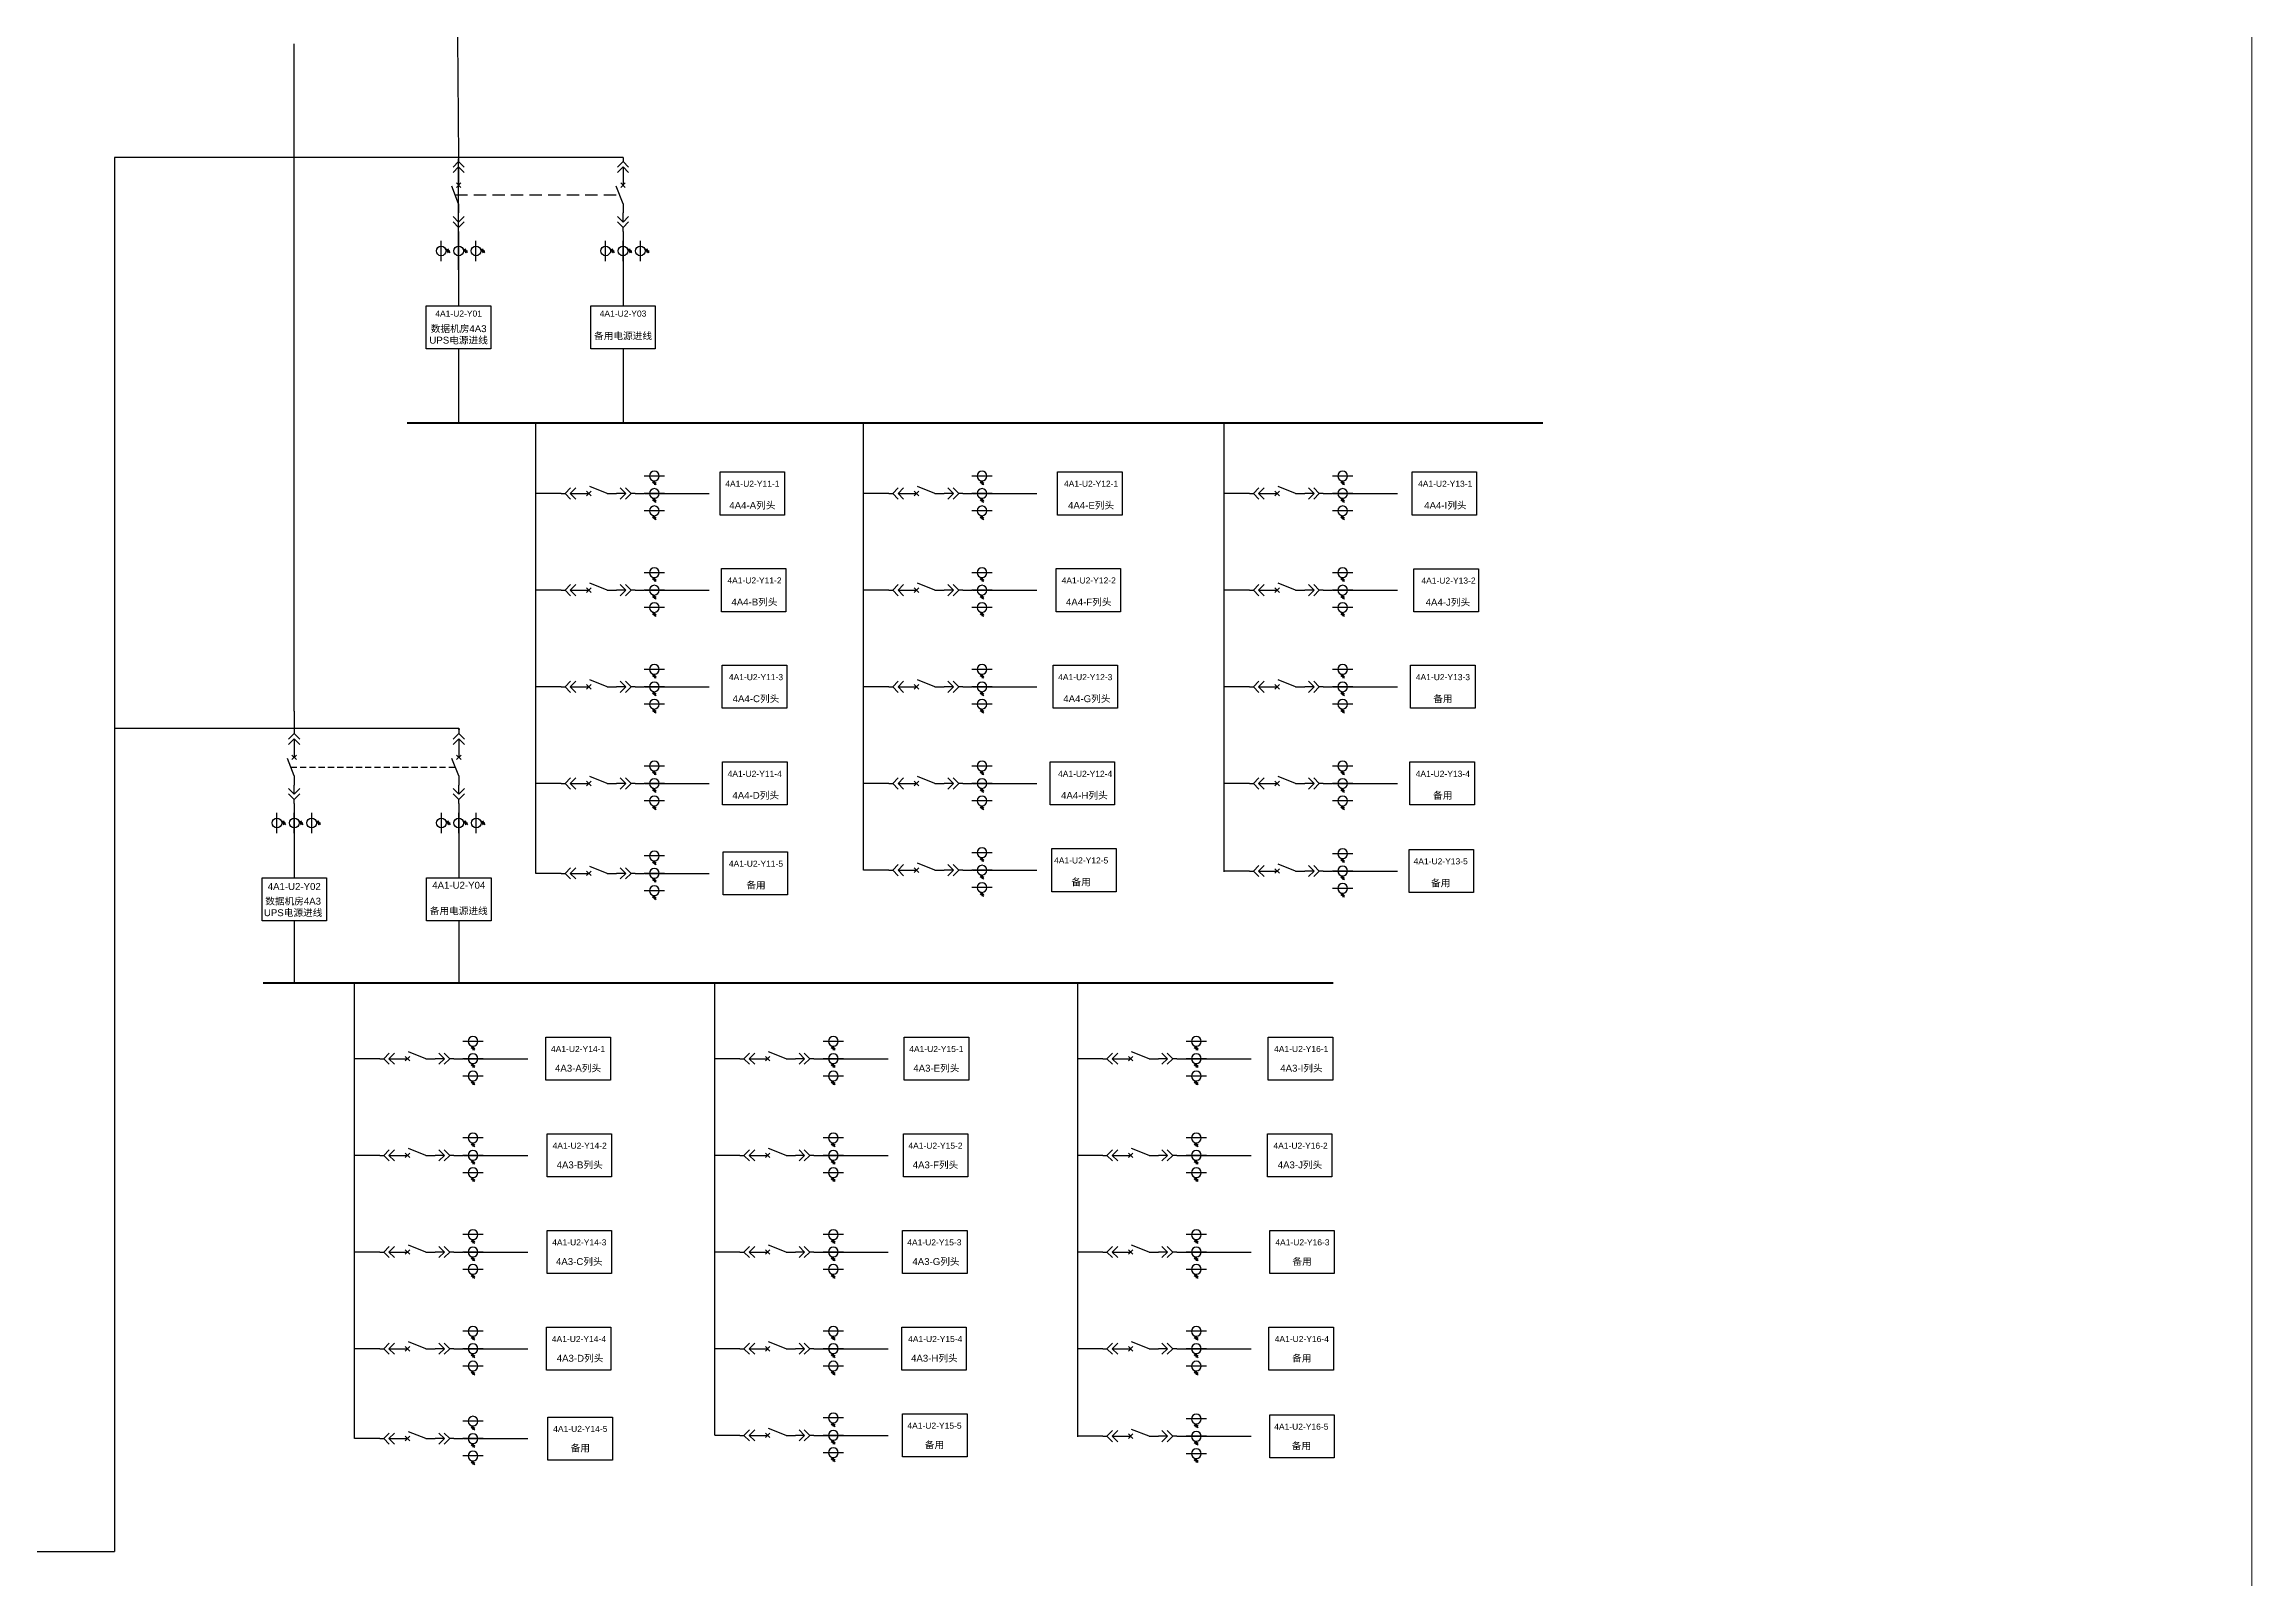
# Model space of a CAD drawing. Header units: millimetres. Extents: x 70 to 427, y 31 to 401.
# Drawn here: x 248.6 to 426.8, y 126.5 to 250.3 of the extents above; entities that cross this region are included whole.
import ezdxf

# ---------------------------------------------------------------- set-up
doc = ezdxf.new("R2010")
doc.units = ezdxf.units.MM
doc.linetypes.add('DASHED', pattern=[0.75, 0.5, -0.25])
doc.linetypes.add('HIDDEN', pattern=[0.375, 0.25, -0.125])
doc.styles.get("Standard").update_dxf_attribs({"font": 'arial.ttf'})

# ---------------------------------------------------------------- blocks, each defined once
blk = doc.blocks.new('DYDQAA05')
at = {"color": 0}
blk.add_lwpolyline([(0, 0), (0, -7)], dxfattribs=at)
blk = doc.blocks.new('DYDQAA03')
at = {"color": 0}
for points in [[(0, 0), (0, -1.5)], [(-2.12, -3.62), (0, -1.5)], [(-2.12, -5.62), (0, -3.5)], [(2.12, -3.62), (0, -1.5)], [(2.12, -5.62), (0, -3.5)], [(0, -3.5), (0, -7)]]:
    blk.add_lwpolyline(points, dxfattribs=at)
blk = doc.blocks.new('DYDQAA09')
at = {"color": 0}
blk.add_lwpolyline([(0, 0), (0, -3.5)], dxfattribs=at)
blk.add_lwpolyline([(0, 0), (0, -3.5)], dxfattribs=at)
blk.add_lwpolyline([(0, 0), (0, -3.5)], dxfattribs=at)
blk.add_lwpolyline([(0, 0), (0, -3.5)], dxfattribs=at)
blk.add_lwpolyline([(0, 0), (0, -3.5)], dxfattribs=at)
blk.add_lwpolyline([(0, 0), (0, -3.5)], dxfattribs=at)
blk.add_lwpolyline([(0, 0), (0, -3.5)], dxfattribs=at)
blk.add_lwpolyline([(0, 0), (0, -3.5)], dxfattribs=at)
blk.add_lwpolyline([(0, 0), (0, -3.5)], dxfattribs=at)
blk = doc.blocks.new('DYDQ0201')
at = {"color": 0}
for points in [[(0.86, -0.86), (-0.86, 0.86)], [(-0.86, -0.86), (0.86, 0.86)], [(0, -7), (-2.61, -0.37)]]:
    blk.add_lwpolyline(points, dxfattribs=at)
blk = doc.blocks.new('DYDQAA04')
at = {"color": 0}
for points in [[(0, -3.5), (0, 0)], [(-2.12, -1.38), (0, -3.5)], [(-2.12, -3.38), (0, -5.5)], [(2.12, -1.38), (0, -3.5)], [(2.12, -3.38), (0, -5.5)], [(0, -7), (0, -5.5)]]:
    blk.add_lwpolyline(points, dxfattribs=at)
blk = doc.blocks.new('A$C03DD39B5')
for p, q in [((417, 475), (283, 392)), ((417, 422), (283, 339)), ((350, 333), (350, 467))]:
    blk.add_line(p, q)
blk.add_lwpolyline([(700, 167), (0, 167)])
blk.add_circle((350, 167), 167)

msp = doc.modelspace()

# ---------------------------------------------------------------- linework, layer by layer
for p, q in [((281.97, 256.03, -1506.72), (282.1, 241.13, 7297.82)), ((268.83, 196.48, -2858.51), (268.83, 250.31, -1475.23)), ((282.1, 232.07, 7085.53), (282.1, 241.03, 8468.81)), ((282.1, 234.38, 9499.04), (282.1, 232.74, 9499.04)), ((282.1, 232.74, 9499.04), (282.1, 229.18, 9499.04)), ((282.1, 225.7, 9499.04), (282.1, 219.72, 9970.59)), ((288.34, 206.23, 8103.38), (288.34, 219.72, 9970.59)), ((314.79, 206.23, 8103.38), (314.79, 219.72, 9970.59)), ((343.9, 206.23, 8103.38), (343.9, 219.72, 9970.59)), ((290.37, 214.03, 6720.1), (288.34, 214.03, 7411.74)), ((297.12, 214.03, 8921.32), (298.76, 214.03, 8921.32)), ((298.76, 214.03, 8921.32), (302.33, 214.03, 8921.32)), ((316.82, 214.03, 6720.1), (314.79, 214.03, 7411.74)), ((323.57, 214.03, 8921.32), (325.21, 214.03, 8921.32)), ((325.21, 214.03, 8921.32), (328.78, 214.03, 8921.32)), ((345.93, 214.03, 6720.1), (343.9, 214.03, 7411.74)), ((352.68, 214.03, 8921.32), (354.32, 214.03, 8921.32)), ((354.32, 214.03, 8921.32), (357.89, 214.03, 8921.32)), ((290.37, 206.23, 8103.38), (288.34, 206.23, 8103.38)), ((288.34, 198.43, 8795.02), (288.34, 206.23, 8103.38)), ((297.12, 206.23, 10304.6), (298.76, 206.23, 10304.6)), ((298.76, 206.23, 10304.6), (302.33, 206.23, 10304.6)), ((316.82, 206.23, 8103.38), (314.79, 206.23, 8103.38)), ((314.79, 198.43, 8795.02), (314.79, 206.23, 8103.38)), ((323.57, 206.23, 10304.6), (325.21, 206.23, 10304.6)), ((325.21, 206.23, 10304.6), (328.78, 206.23, 10304.6)), ((345.93, 206.23, 8103.38), (343.9, 206.23, 8103.38)), ((343.9, 198.43, 8795.02), (343.9, 206.23, 8103.38)), ((352.68, 206.23, 10304.6), (354.32, 206.23, 10304.6)), ((354.32, 206.23, 10304.6), (357.89, 206.23, 10304.6)), ((290.37, 198.43, 8795.02), (288.34, 198.43, 8795.02)), ((288.34, 183.38, 9486.66), (288.34, 198.43, 8795.02)), ((297.12, 198.43, 10996.24), (298.76, 198.43, 10996.24)), ((298.76, 198.43, 10996.24), (302.33, 198.43, 10996.24)), ((316.82, 198.43, 8795.02), (314.79, 198.43, 8795.02)), ((314.79, 183.65, 9486.66), (314.79, 198.43, 8795.02)), ((323.57, 198.43, 10996.24), (325.21, 198.43, 10996.24)), ((325.21, 198.43, 10996.24), (328.78, 198.43, 10996.24)), ((345.93, 198.43, 8795.02), (343.9, 198.43, 8795.02)), ((343.9, 183.51, 9486.66), (343.9, 198.43, 8795.02)), ((352.68, 198.43, 10996.24), (354.32, 198.43, 10996.24)), ((354.32, 198.43, 10996.24), (357.89, 198.43, 10996.24)), ((290.37, 190.63, 9486.66), (288.34, 190.63, 9486.66)), ((297.12, 190.63, 11687.89), (298.76, 190.63, 11687.89)), ((298.76, 190.63, 11687.89), (302.33, 190.63, 11687.89)), ((316.82, 190.63, 9486.66), (314.79, 190.63, 9486.66)), ((323.57, 190.63, 11687.89), (325.21, 190.63, 11687.89)), ((325.21, 190.63, 11687.89), (328.78, 190.63, 11687.89)), ((345.93, 190.63, 9486.66), (343.9, 190.63, 9486.66)), ((352.68, 190.63, 11687.89), (354.32, 190.63, 11687.89)), ((354.32, 190.63, 11687.89), (357.89, 190.63, 11687.89)), ((268.83, 188.23, -657.68), (268.83, 186.59, -657.68)), ((268.83, 186.59, -657.68), (268.83, 183.02, -657.68)), ((316.82, 183.64, 9486.66), (314.79, 183.64, 9486.66)), ((323.57, 183.64, 11687.89), (325.21, 183.64, 11687.89)), ((325.21, 183.64, 11687.89), (328.78, 183.64, 11687.89)), ((345.93, 183.57, 9486.66), (343.9, 183.57, 9486.66)), ((352.68, 183.57, 11687.89), (354.32, 183.57, 11687.89)), ((354.32, 183.57, 11687.89), (357.89, 183.57, 11687.89)), ((290.37, 183.38, 9486.66), (288.34, 183.38, 9486.66)), ((297.12, 183.38, 11687.89), (298.76, 183.38, 11687.89)), ((298.76, 183.38, 11687.89), (302.33, 183.38, 11687.89)), ((268.83, 179.55, -657.68), (268.83, 174.55, -263.83)), ((273.7, 160.63, -1654.98), (273.7, 174.55, -263.83)), ((302.77, 160.63, -1654.98), (302.77, 174.55, -263.83)), ((332.07, 160.63, -1654.98), (332.07, 174.55, -263.83)), ((275.73, 168.43, -3038.27), (273.7, 168.43, -2346.63)), ((282.48, 168.43, -837.04), (284.12, 168.43, -837.04)), ((284.12, 168.43, -837.04), (287.69, 168.43, -837.04)), ((304.81, 168.43, -3038.27), (302.77, 168.43, -2346.63)), ((311.56, 168.43, -837.04), (313.2, 168.43, -837.04)), ((313.2, 168.43, -837.04), (316.76, 168.43, -837.04)), ((334.11, 168.43, -3038.27), (332.07, 168.43, -2346.63)), ((340.86, 168.43, -837.04), (342.5, 168.43, -837.04)), ((342.5, 168.43, -837.04), (346.06, 168.43, -837.04)), ((275.73, 160.63, -1654.98), (273.7, 160.63, -1654.98)), ((273.7, 152.83, -963.34), (273.7, 160.63, -1654.98)), ((282.48, 160.63, 546.24), (284.12, 160.63, 546.24)), ((284.12, 160.63, 546.24), (287.69, 160.63, 546.24)), ((304.81, 160.63, -1654.98), (302.77, 160.63, -1654.98)), ((302.77, 152.83, -963.34), (302.77, 160.63, -1654.98)), ((311.56, 160.63, 546.24), (313.2, 160.63, 546.24)), ((313.2, 160.63, 546.24), (316.76, 160.63, 546.24)), ((334.11, 160.63, -1654.98), (332.07, 160.63, -1654.98)), ((332.07, 152.83, -963.34), (332.07, 160.63, -1654.98)), ((340.86, 160.63, 546.24), (342.5, 160.63, 546.24)), ((342.5, 160.63, 546.24), (346.06, 160.63, 546.24)), ((275.73, 152.83, -963.34), (273.7, 152.83, -963.34)), ((273.7, 137.78, -271.7), (273.7, 152.83, -963.34)), ((282.48, 152.83, 1237.88), (284.12, 152.83, 1237.88)), ((284.12, 152.83, 1237.88), (287.69, 152.83, 1237.88)), ((304.81, 152.83, -963.34), (302.77, 152.83, -963.34)), ((302.77, 138.05, -271.7), (302.77, 152.83, -963.34)), ((311.56, 152.83, 1237.88), (313.2, 152.83, 1237.88)), ((313.2, 152.83, 1237.88), (316.76, 152.83, 1237.88)), ((334.11, 152.83, -963.34), (332.07, 152.83, -963.34)), ((332.07, 137.91, -271.7), (332.07, 152.83, -963.34)), ((340.86, 152.83, 1237.88), (342.5, 152.83, 1237.88)), ((342.5, 152.83, 1237.88), (346.06, 152.83, 1237.88)), ((275.73, 145.03, -271.7), (273.7, 145.03, -271.7)), ((282.48, 145.03, 1929.52), (284.12, 145.03, 1929.52)), ((284.12, 145.03, 1929.52), (287.69, 145.03, 1929.52)), ((304.81, 145.03, -271.7), (302.77, 145.03, -271.7)), ((311.56, 145.03, 1929.52), (313.2, 145.03, 1929.52)), ((313.2, 145.03, 1929.52), (316.76, 145.03, 1929.52)), ((334.11, 145.03, -271.7), (332.07, 145.03, -271.7)), ((340.86, 145.03, 1929.52), (342.5, 145.03, 1929.52)), ((342.5, 145.03, 1929.52), (346.06, 145.03, 1929.52)), ((275.73, 137.78, -271.7), (273.7, 137.78, -271.7)), ((282.48, 137.78, 1929.52), (284.12, 137.78, 1929.52)), ((284.12, 137.78, 1929.52), (287.69, 137.78, 1929.52)), ((304.81, 138.04, -271.7), (302.77, 138.04, -271.7)), ((311.56, 138.04, 1929.52), (313.2, 138.04, 1929.52)), ((313.2, 138.04, 1929.52), (316.76, 138.04, 1929.52)), ((334.11, 137.97, -271.7), (332.07, 137.97, -271.7)), ((340.86, 137.97, 1929.52), (342.5, 137.97, 1929.52)), ((342.5, 137.97, 1929.52), (346.06, 137.97, 1929.52))]:
    msp.add_line(p, q)
at = {"color": 5, "lineweight": 30}
for p, q in [((254.32, 241.13, 7297.82), (254.31, 128.66, 7815.88)), ((295.37, 241.13, 7297.82), (254.32, 241.13, 7297.82)), ((282.11, 195.06, -1254.51), (254.3, 195.06, 7297.42)), ((120.9, 128.86, 9417.85), (254.31, 128.66, 7815.88))]:
    msp.add_line(p, q, dxfattribs=at)
at = {"linetype": 'DASHED', "ltscale": 2}
msp.add_line((281.82, 238.11, 7297.82), (295.1, 238.11, 7297.82), dxfattribs=at)
at = {"color": 5}
for p, q in [((295.37, 234.38, 9499.04), (295.37, 232.74, 9499.04)), ((295.37, 232.74, 9499.04), (295.37, 229.18, 9499.04)), ((295.37, 232.24, 5041.06), (295.37, 230.58, 7085.53)), ((295.37, 225.7, 9499.04), (295.37, 219.72, 9970.59)), ((282.11, 188.23, 946.71), (282.11, 186.59, 946.71)), ((282.11, 186.59, 946.71), (282.11, 183.02, 946.71)), ((282.11, 179.55, 946.71), (282.11, 174.55, -263.83))]:
    msp.add_line(p, q, dxfattribs=at)
at = {"color": 1, "lineweight": 40}
for p, q in [((277.95, 219.72, 9970.59), (369.62, 219.72, 9970.59)), ((266.33, 174.55, -263.83), (352.7, 174.55, -263.83))]:
    msp.add_line(p, q, dxfattribs=at)
at = {"color": 5, "lineweight": 40}
msp.add_line((282.11, 195.06, -1254.51), (282.11, 194.98, -1254.51), dxfattribs=at)
at = {"linetype": 'HIDDEN', "ltscale": 2}
msp.add_line((268.55, 191.96, -1254.51), (281.84, 191.96, -1254.51), dxfattribs=at)
at = {"color": 1, "lineweight": 13, "ltscale": 0.001071}
msp.add_lwpolyline([(70.44, 401.24), (426.84, 401.24), (426.84, 30.87), (70.44, 30.87)], close=True, dxfattribs=at)
for points, elevation in [([(279.49, 229.18), (284.7, 229.18), (284.7, 225.7), (279.49, 225.7)], 9499.04), ([(303.2, 215.77), (308.41, 215.77), (308.41, 212.29), (303.2, 212.29)], 8921.32), ([(330.44, 215.77), (335.65, 215.77), (335.65, 212.29), (330.44, 212.29)], 8921.32), ([(359.06, 215.77), (364.26, 215.77), (364.26, 212.29), (359.06, 212.29)], 8921.32), ([(303.32, 207.97), (308.52, 207.97), (308.52, 204.49), (303.32, 204.49)], 10304.6), ([(330.32, 207.97), (335.53, 207.97), (335.53, 204.49), (330.32, 204.49)], 10304.6), ([(359.21, 207.96), (364.42, 207.96), (364.42, 204.48), (359.21, 204.48)], 10304.6), ([(303.37, 200.17), (308.58, 200.17), (308.58, 196.7), (303.37, 196.7)], 10996.24), ([(330.08, 200.17), (335.29, 200.17), (335.29, 196.7), (330.08, 196.7)], 10996.24), ([(358.94, 200.17), (364.15, 200.17), (364.15, 196.7), (358.94, 196.7)], 10996.24), ([(303.41, 192.37), (308.61, 192.37), (308.61, 188.9), (303.41, 188.9)], 11687.89), ([(329.84, 192.37), (335.04, 192.37), (335.04, 188.9), (329.84, 188.9)], 11687.89), ([(358.88, 192.37), (364.09, 192.37), (364.09, 188.9), (358.88, 188.9)], 11687.89), ([(329.97, 185.38), (335.17, 185.38), (335.17, 181.9), (329.97, 181.9)], 11687.89), ([(303.44, 185.12), (308.65, 185.12), (308.65, 181.64), (303.44, 181.64)], 11687.89), ([(358.82, 185.31), (364.03, 185.31), (364.03, 181.83), (358.82, 181.83)], 11687.89), ([(266.23, 183.02), (271.44, 183.02), (271.44, 179.55), (266.23, 179.55)], -657.68), ([(289.14, 170.17), (294.35, 170.17), (294.35, 166.69), (289.14, 166.69)], -837.04), ([(318.06, 170.17), (323.27, 170.17), (323.27, 166.69), (318.06, 166.69)], -837.04), ([(347.45, 170.17), (352.66, 170.17), (352.66, 166.69), (347.45, 166.69)], -837.04), ([(289.24, 162.37), (294.45, 162.37), (294.45, 158.89), (289.24, 158.89)], 546.24), ([(318, 162.37), (323.21, 162.37), (323.21, 158.89), (318, 158.89)], 546.24), ([(347.38, 162.37), (352.59, 162.37), (352.59, 158.89), (347.38, 158.89)], 546.24), ([(289.24, 154.57), (294.45, 154.57), (294.45, 151.09), (289.24, 151.09)], 1237.88), ([(317.94, 154.57), (323.15, 154.57), (323.15, 151.09), (317.94, 151.09)], 1237.88), ([(347.57, 154.57), (352.78, 154.57), (352.78, 151.09), (347.57, 151.09)], 1237.88), ([(289.18, 146.77), (294.39, 146.77), (294.39, 143.29), (289.18, 143.29)], 1929.52), ([(317.87, 146.77), (323.08, 146.77), (323.08, 143.29), (317.87, 143.29)], 1929.52), ([(347.51, 146.77), (352.72, 146.77), (352.72, 143.29), (347.51, 143.29)], 1929.52), ([(289.3, 139.52), (294.51, 139.52), (294.51, 136.04), (289.3, 136.04)], 1929.52), ([(317.93, 139.78), (323.14, 139.78), (323.14, 136.3), (317.93, 136.3)], 1929.52), ([(347.57, 139.71), (352.78, 139.71), (352.78, 136.23), (347.57, 136.23)], 1929.52)]:
    msp.add_lwpolyline(points, close=True, dxfattribs=dict(elevation=elevation))
at = {"color": 5}
for points, elevation in [([(292.76, 229.18), (297.97, 229.18), (297.97, 225.7), (292.76, 225.7)], 9499.04), ([(279.51, 183.02), (284.72, 183.02), (284.72, 179.55), (279.51, 179.55)], 946.71)]:
    msp.add_lwpolyline(points, close=True, dxfattribs=dict(at, elevation=elevation))

# ---------------------------------------------------------------- block references
at = {"xscale": 0.2128962921302706, "yscale": 0.2128962921302706, "zscale": 0.2128962921302706}
for name, p in [('DYDQAA03', (282.1, 241.13, 7297.82)), ('DYDQ0201', (282.1, 238.9, 7297.82)), ('DYDQAA09', (282.1, 239.64, 7297.82)), ('DYDQAA09', (282.1, 237.41, 7297.82)), ('DYDQAA04', (282.1, 236.66, 7297.82)), ('DYDQAA09', (282.1, 235.17, 7297.82)), ('DYDQAA05', (282.1, 232.07, 7085.53)), ('DYDQAA05', (268.83, 196.47, -2858.9)), ('DYDQAA03', (268.83, 194.98, -2858.9)), ('DYDQ0201', (268.83, 192.74, -2858.9)), ('DYDQAA09', (268.83, 193.49, -2858.9)), ('DYDQAA09', (268.83, 191.25, -2858.9)), ('DYDQAA04', (268.83, 190.51, -2858.9)), ('DYDQAA09', (268.83, 189.02, -2858.9))]:
    msp.add_blockref(name, p, dxfattribs=at)
at = {"color": 5, "xscale": 0.2128962921302706, "yscale": 0.2128962921302706, "zscale": 0.2128962921302706}
for name, p in [('DYDQAA03', (295.37, 241.13, 7297.82)), ('DYDQ0201', (295.37, 238.9, 7297.82)), ('DYDQAA09', (295.37, 239.64, 7297.82)), ('DYDQAA09', (295.37, 237.41, 7297.82)), ('DYDQAA04', (295.37, 236.66, 7297.82)), ('DYDQAA09', (295.37, 235.17, 7297.82)), ('DYDQAA03', (282.11, 194.98, -1254.51)), ('DYDQ0201', (282.11, 192.74, -1254.51)), ('DYDQAA09', (282.11, 193.49, -1254.51)), ('DYDQAA09', (282.11, 191.25, -1254.51)), ('DYDQAA04', (282.11, 190.51, -1254.51)), ('DYDQAA09', (282.11, 189.02, -1254.51))]:
    msp.add_blockref(name, p, dxfattribs=at)
at = {"linetype": 'Continuous', "yscale": 0.00233888397733859, "zscale": 0.00233888397733859}
for p, xscale, rotation in [((280.3, 234.42, 9499.04), 0.00233888397733859, 270), ((281.71, 234.42, 9499.04), 0.00233888397733859, 270), ((283.11, 234.42, 9499.04), 0.00233888397733859, 270), ((297.08, 215.83, 8921.32), -0.00233888397733859, 180), ((323.53, 215.83, 8921.32), -0.00233888397733859, 180), ((352.64, 215.83, 8921.32), -0.00233888397733859, 180), ((297.08, 214.42, 8921.32), -0.00233888397733859, 180), ((323.53, 214.42, 8921.32), -0.00233888397733859, 180), ((352.64, 214.42, 8921.32), -0.00233888397733859, 180), ((297.08, 213.02, 8921.32), -0.00233888397733859, 180), ((323.53, 213.02, 8921.32), -0.00233888397733859, 180), ((352.64, 213.02, 8921.32), -0.00233888397733859, 180), ((297.08, 208.03, 10304.6), -0.00233888397733859, 180), ((323.53, 208.03, 10304.6), -0.00233888397733859, 180), ((352.64, 208.03, 10304.6), -0.00233888397733859, 180), ((297.08, 206.62, 10304.6), -0.00233888397733859, 180), ((297.08, 205.22, 10304.6), -0.00233888397733859, 180), ((323.53, 206.62, 10304.6), -0.00233888397733859, 180), ((323.53, 205.22, 10304.6), -0.00233888397733859, 180), ((352.64, 206.62, 10304.6), -0.00233888397733859, 180), ((352.64, 205.22, 10304.6), -0.00233888397733859, 180), ((297.08, 200.23, 10996.24), -0.00233888397733859, 180), ((323.53, 200.23, 10996.24), -0.00233888397733859, 180), ((352.64, 200.23, 10996.24), -0.00233888397733859, 180), ((297.08, 198.82, 10996.24), -0.00233888397733859, 180), ((323.53, 198.82, 10996.24), -0.00233888397733859, 180), ((352.64, 198.82, 10996.24), -0.00233888397733859, 180), ((297.08, 197.42, 10996.24), -0.00233888397733859, 180), ((323.53, 197.42, 10996.24), -0.00233888397733859, 180), ((352.64, 197.42, 10996.24), -0.00233888397733859, 180), ((297.08, 192.43, 11687.89), -0.00233888397733859, 180), ((297.08, 191.02, 11687.89), -0.00233888397733859, 180), ((323.53, 192.43, 11687.89), -0.00233888397733859, 180), ((323.53, 191.02, 11687.89), -0.00233888397733859, 180), ((352.64, 192.43, 11687.89), -0.00233888397733859, 180), ((352.64, 191.02, 11687.89), -0.00233888397733859, 180), ((297.08, 189.62, 11687.89), -0.00233888397733859, 180), ((323.53, 189.62, 11687.89), -0.00233888397733859, 180), ((352.64, 189.62, 11687.89), -0.00233888397733859, 180), ((267.04, 188.27, -657.68), 0.00233888397733859, 270), ((268.44, 188.27, -657.68), 0.00233888397733859, 270), ((269.85, 188.27, -657.68), 0.00233888397733859, 270), ((323.53, 185.44, 11687.89), -0.00233888397733859, 180), ((352.64, 185.36, 11687.89), -0.00233888397733859, 180), ((297.08, 185.18, 11687.89), -0.00233888397733859, 180), ((297.08, 183.77, 11687.89), -0.00233888397733859, 180), ((323.53, 184.03, 11687.89), -0.00233888397733859, 180), ((352.64, 183.96, 11687.89), -0.00233888397733859, 180), ((297.08, 182.37, 11687.89), -0.00233888397733859, 180), ((323.53, 182.63, 11687.89), -0.00233888397733859, 180), ((352.64, 182.56, 11687.89), -0.00233888397733859, 180), ((282.44, 170.22, -837.04), -0.00233888397733859, 180), ((311.52, 170.22, -837.04), -0.00233888397733859, 180), ((340.82, 170.22, -837.04), -0.00233888397733859, 180), ((282.44, 168.82, -837.04), -0.00233888397733859, 180), ((311.52, 168.82, -837.04), -0.00233888397733859, 180), ((340.82, 168.82, -837.04), -0.00233888397733859, 180), ((282.44, 167.42, -837.04), -0.00233888397733859, 180), ((311.52, 167.42, -837.04), -0.00233888397733859, 180), ((340.82, 167.42, -837.04), -0.00233888397733859, 180), ((282.44, 162.43, 546.24), -0.00233888397733859, 180), ((311.52, 162.43, 546.24), -0.00233888397733859, 180), ((340.82, 162.43, 546.24), -0.00233888397733859, 180), ((282.44, 161.02, 546.24), -0.00233888397733859, 180), ((311.52, 161.02, 546.24), -0.00233888397733859, 180), ((340.82, 161.02, 546.24), -0.00233888397733859, 180), ((282.44, 159.62, 546.24), -0.00233888397733859, 180), ((311.52, 159.62, 546.24), -0.00233888397733859, 180), ((340.82, 159.62, 546.24), -0.00233888397733859, 180), ((282.44, 154.63, 1237.88), -0.00233888397733859, 180), ((311.52, 154.63, 1237.88), -0.00233888397733859, 180), ((340.82, 154.63, 1237.88), -0.00233888397733859, 180), ((282.44, 153.22, 1237.88), -0.00233888397733859, 180), ((282.44, 151.82, 1237.88), -0.00233888397733859, 180), ((311.52, 153.22, 1237.88), -0.00233888397733859, 180), ((311.52, 151.82, 1237.88), -0.00233888397733859, 180), ((340.82, 153.22, 1237.88), -0.00233888397733859, 180), ((340.82, 151.82, 1237.88), -0.00233888397733859, 180), ((282.44, 146.83, 1929.52), -0.00233888397733859, 180), ((311.52, 146.83, 1929.52), -0.00233888397733859, 180), ((340.82, 146.83, 1929.52), -0.00233888397733859, 180), ((282.44, 145.42, 1929.52), -0.00233888397733859, 180), ((311.52, 145.42, 1929.52), -0.00233888397733859, 180), ((340.82, 145.42, 1929.52), -0.00233888397733859, 180), ((282.44, 144.02, 1929.52), -0.00233888397733859, 180), ((311.52, 144.02, 1929.52), -0.00233888397733859, 180), ((340.82, 144.02, 1929.52), -0.00233888397733859, 180), ((282.44, 139.58, 1929.52), -0.00233888397733859, 180), ((311.52, 139.84, 1929.52), -0.00233888397733859, 180), ((340.82, 139.76, 1929.52), -0.00233888397733859, 180), ((282.44, 138.17, 1929.52), -0.00233888397733859, 180), ((311.52, 138.43, 1929.52), -0.00233888397733859, 180), ((340.82, 138.36, 1929.52), -0.00233888397733859, 180), ((282.44, 136.77, 1929.52), -0.00233888397733859, 180), ((311.52, 137.03, 1929.52), -0.00233888397733859, 180), ((340.82, 136.95, 1929.52), -0.00233888397733859, 180)]:
    msp.add_blockref('A$C03DD39B5', p, dxfattribs=dict(at, xscale=xscale, rotation=rotation))
at = {"color": 5, "linetype": 'Continuous', "xscale": 0.00233888397733859, "yscale": 0.00233888397733859, "zscale": 0.00233888397733859, "rotation": 270}
for p in [(293.57, 234.42, 9499.04), (294.98, 234.42, 9499.04), (296.38, 234.42, 9499.04), (280.32, 188.27, 946.71), (281.72, 188.27, 946.71), (283.13, 188.27, 946.71)]:
    msp.add_blockref('A$C03DD39B5', p, dxfattribs=at)
at = {"xscale": -0.2128962921302706, "yscale": 0.2128962921302706, "zscale": 0.2128962921302706, "rotation": 90}
for name, p in [('DYDQAA03', (290.37, 214.03, 6720.1)), ('DYDQAA09', (291.86, 214.03, 6720.1)), ('DYDQ0201', (292.61, 214.03, 6720.1)), ('DYDQAA09', (294.1, 214.03, 6720.1)), ('DYDQAA04', (294.85, 214.03, 6720.1)), ('DYDQAA09', (296.34, 214.03, 6720.1)), ('DYDQAA03', (316.82, 214.03, 6720.1)), ('DYDQAA09', (318.31, 214.03, 6720.1)), ('DYDQ0201', (319.06, 214.03, 6720.1)), ('DYDQAA09', (320.55, 214.03, 6720.1)), ('DYDQAA04', (321.3, 214.03, 6720.1)), ('DYDQAA09', (322.79, 214.03, 6720.1)), ('DYDQAA03', (345.93, 214.03, 6720.1)), ('DYDQAA09', (347.42, 214.03, 6720.1)), ('DYDQ0201', (348.17, 214.03, 6720.1)), ('DYDQAA09', (349.66, 214.03, 6720.1)), ('DYDQAA04', (350.4, 214.03, 6720.1)), ('DYDQAA09', (351.89, 214.03, 6720.1)), ('DYDQ0201', (292.61, 206.23, 8103.38)), ('DYDQ0201', (319.06, 206.23, 8103.38)), ('DYDQ0201', (348.17, 206.23, 8103.38)), ('DYDQAA03', (290.37, 206.23, 8103.38)), ('DYDQAA09', (291.86, 206.23, 8103.38)), ('DYDQAA09', (294.1, 206.23, 8103.38)), ('DYDQAA04', (294.85, 206.23, 8103.38)), ('DYDQAA09', (296.34, 206.23, 8103.38)), ('DYDQAA03', (316.82, 206.23, 8103.38)), ('DYDQAA09', (318.31, 206.23, 8103.38)), ('DYDQAA09', (320.55, 206.23, 8103.38)), ('DYDQAA04', (321.3, 206.23, 8103.38)), ('DYDQAA09', (322.79, 206.23, 8103.38)), ('DYDQAA03', (345.93, 206.23, 8103.38)), ('DYDQAA09', (347.42, 206.23, 8103.38)), ('DYDQAA09', (349.66, 206.23, 8103.38)), ('DYDQAA04', (350.4, 206.23, 8103.38)), ('DYDQAA09', (351.89, 206.23, 8103.38)), ('DYDQAA03', (290.37, 198.43, 8795.02)), ('DYDQAA09', (291.86, 198.43, 8795.02)), ('DYDQ0201', (292.61, 198.43, 8795.02)), ('DYDQAA09', (294.1, 198.43, 8795.02)), ('DYDQAA04', (294.85, 198.43, 8795.02)), ('DYDQAA09', (296.34, 198.43, 8795.02)), ('DYDQAA03', (316.82, 198.43, 8795.02)), ('DYDQAA09', (318.31, 198.43, 8795.02)), ('DYDQ0201', (319.06, 198.43, 8795.02)), ('DYDQAA09', (320.55, 198.43, 8795.02)), ('DYDQAA04', (321.3, 198.43, 8795.02)), ('DYDQAA09', (322.79, 198.43, 8795.02)), ('DYDQAA03', (345.93, 198.43, 8795.02)), ('DYDQAA09', (347.42, 198.43, 8795.02)), ('DYDQ0201', (348.17, 198.43, 8795.02)), ('DYDQAA09', (349.66, 198.43, 8795.02)), ('DYDQAA04', (350.4, 198.43, 8795.02)), ('DYDQAA09', (351.89, 198.43, 8795.02)), ('DYDQAA03', (290.37, 190.63, 9486.66)), ('DYDQ0201', (292.61, 190.63, 9486.66)), ('DYDQAA04', (294.85, 190.63, 9486.66)), ('DYDQAA03', (316.82, 190.63, 9486.66)), ('DYDQ0201', (319.06, 190.63, 9486.66)), ('DYDQAA04', (321.3, 190.63, 9486.66)), ('DYDQAA03', (345.93, 190.63, 9486.66)), ('DYDQ0201', (348.17, 190.63, 9486.66)), ('DYDQAA04', (350.4, 190.63, 9486.66)), ('DYDQAA09', (291.86, 190.63, 9486.66)), ('DYDQAA09', (294.1, 190.63, 9486.66)), ('DYDQAA09', (296.34, 190.63, 9486.66)), ('DYDQAA09', (318.31, 190.63, 9486.66)), ('DYDQAA09', (320.55, 190.63, 9486.66)), ('DYDQAA09', (322.79, 190.63, 9486.66)), ('DYDQAA09', (347.42, 190.63, 9486.66)), ('DYDQAA09', (349.66, 190.63, 9486.66)), ('DYDQAA09', (351.89, 190.63, 9486.66)), ('DYDQAA03', (290.37, 183.38, 9486.66)), ('DYDQ0201', (292.61, 183.38, 9486.66)), ('DYDQAA04', (294.85, 183.38, 9486.66)), ('DYDQAA03', (316.82, 183.64, 9486.66)), ('DYDQAA09', (318.31, 183.64, 9486.66)), ('DYDQ0201', (319.06, 183.64, 9486.66)), ('DYDQAA09', (320.55, 183.64, 9486.66)), ('DYDQAA04', (321.3, 183.64, 9486.66)), ('DYDQAA09', (322.79, 183.64, 9486.66)), ('DYDQAA03', (345.93, 183.57, 9486.66)), ('DYDQAA09', (347.42, 183.57, 9486.66)), ('DYDQ0201', (348.17, 183.57, 9486.66)), ('DYDQAA09', (349.66, 183.57, 9486.66)), ('DYDQAA04', (350.4, 183.57, 9486.66)), ('DYDQAA09', (351.89, 183.57, 9486.66)), ('DYDQAA09', (291.86, 183.38, 9486.66)), ('DYDQAA09', (294.1, 183.38, 9486.66)), ('DYDQAA09', (296.34, 183.38, 9486.66)), ('DYDQAA03', (275.73, 168.43, -3038.27)), ('DYDQAA09', (277.23, 168.43, -3038.27)), ('DYDQ0201', (277.97, 168.43, -3038.27)), ('DYDQAA09', (279.46, 168.43, -3038.27)), ('DYDQAA04', (280.21, 168.43, -3038.27)), ('DYDQAA09', (281.7, 168.43, -3038.27)), ('DYDQAA03', (304.81, 168.43, -3038.27)), ('DYDQAA09', (306.3, 168.43, -3038.27)), ('DYDQ0201', (307.04, 168.43, -3038.27)), ('DYDQAA09', (308.54, 168.43, -3038.27)), ('DYDQAA04', (309.28, 168.43, -3038.27)), ('DYDQAA09', (310.77, 168.43, -3038.27)), ('DYDQAA03', (334.11, 168.43, -3038.27)), ('DYDQAA09', (335.6, 168.43, -3038.27)), ('DYDQ0201', (336.34, 168.43, -3038.27)), ('DYDQAA09', (337.84, 168.43, -3038.27)), ('DYDQAA04', (338.58, 168.43, -3038.27)), ('DYDQAA09', (340.07, 168.43, -3038.27)), ('DYDQAA03', (275.73, 160.63, -1654.98)), ('DYDQAA09', (277.23, 160.63, -1654.98)), ('DYDQ0201', (277.97, 160.63, -1654.98)), ('DYDQAA09', (279.46, 160.63, -1654.98)), ('DYDQAA04', (280.21, 160.63, -1654.98)), ('DYDQAA09', (281.7, 160.63, -1654.98)), ('DYDQAA03', (304.81, 160.63, -1654.98)), ('DYDQAA09', (306.3, 160.63, -1654.98)), ('DYDQ0201', (307.04, 160.63, -1654.98)), ('DYDQAA09', (308.54, 160.63, -1654.98)), ('DYDQAA04', (309.28, 160.63, -1654.98)), ('DYDQAA09', (310.77, 160.63, -1654.98)), ('DYDQAA03', (334.11, 160.63, -1654.98)), ('DYDQAA09', (335.6, 160.63, -1654.98)), ('DYDQ0201', (336.34, 160.63, -1654.98)), ('DYDQAA09', (337.84, 160.63, -1654.98)), ('DYDQAA04', (338.58, 160.63, -1654.98)), ('DYDQAA09', (340.07, 160.63, -1654.98)), ('DYDQAA03', (275.73, 152.83, -963.34)), ('DYDQ0201', (277.97, 152.83, -963.34)), ('DYDQAA04', (280.21, 152.83, -963.34)), ('DYDQAA03', (304.81, 152.83, -963.34)), ('DYDQ0201', (307.04, 152.83, -963.34)), ('DYDQAA04', (309.28, 152.83, -963.34)), ('DYDQAA03', (334.11, 152.83, -963.34)), ('DYDQ0201', (336.34, 152.83, -963.34)), ('DYDQAA04', (338.58, 152.83, -963.34)), ('DYDQAA09', (277.23, 152.83, -963.34)), ('DYDQAA09', (279.46, 152.83, -963.34)), ('DYDQAA09', (281.7, 152.83, -963.34)), ('DYDQAA09', (306.3, 152.83, -963.34)), ('DYDQAA09', (308.54, 152.83, -963.34)), ('DYDQAA09', (310.77, 152.83, -963.34)), ('DYDQAA09', (335.6, 152.83, -963.34)), ('DYDQAA09', (337.84, 152.83, -963.34)), ('DYDQAA09', (340.07, 152.83, -963.34)), ('DYDQAA03', (275.73, 145.03, -271.7)), ('DYDQAA09', (277.23, 145.03, -271.7)), ('DYDQ0201', (277.97, 145.03, -271.7)), ('DYDQAA09', (279.46, 145.03, -271.7)), ('DYDQAA04', (280.21, 145.03, -271.7)), ('DYDQAA09', (281.7, 145.03, -271.7)), ('DYDQAA03', (304.81, 145.03, -271.7)), ('DYDQAA09', (306.3, 145.03, -271.7)), ('DYDQ0201', (307.04, 145.03, -271.7)), ('DYDQAA09', (308.54, 145.03, -271.7)), ('DYDQAA04', (309.28, 145.03, -271.7)), ('DYDQAA09', (310.77, 145.03, -271.7)), ('DYDQAA03', (334.11, 145.03, -271.7)), ('DYDQAA09', (335.6, 145.03, -271.7)), ('DYDQ0201', (336.34, 145.03, -271.7)), ('DYDQAA09', (337.84, 145.03, -271.7)), ('DYDQAA04', (338.58, 145.03, -271.7)), ('DYDQAA09', (340.07, 145.03, -271.7)), ('DYDQAA03', (275.73, 137.78, -271.7)), ('DYDQAA09', (277.23, 137.78, -271.7)), ('DYDQ0201', (277.97, 137.78, -271.7)), ('DYDQAA09', (279.46, 137.78, -271.7)), ('DYDQAA04', (280.21, 137.78, -271.7)), ('DYDQAA09', (281.7, 137.78, -271.7)), ('DYDQAA03', (304.81, 138.04, -271.7)), ('DYDQAA09', (306.3, 138.04, -271.7)), ('DYDQ0201', (307.04, 138.04, -271.7)), ('DYDQAA09', (308.54, 138.04, -271.7)), ('DYDQAA04', (309.28, 138.04, -271.7)), ('DYDQAA09', (310.77, 138.04, -271.7)), ('DYDQAA03', (334.11, 137.97, -271.7)), ('DYDQAA09', (335.6, 137.97, -271.7)), ('DYDQ0201', (336.34, 137.97, -271.7)), ('DYDQAA09', (337.84, 137.97, -271.7)), ('DYDQAA04', (338.58, 137.97, -271.7)), ('DYDQAA09', (340.07, 137.97, -271.7))]:
    msp.add_blockref(name, p, dxfattribs=at)

# ---------------------------------------------------------------- texts
at = {"width": 5.2091, "attachment_point": 5}
for s, insert, char_height in [('4A1-U2-Y01', (282.1, 228.54, 9499.04), 0.49), ('{\\fSimSun|b0|i0|c134|p2;\\H0.78125x;数据机房\\fArial|b0|i0|c0|p34;4A3 \\PUPS\\fSimSun|b0|i0|c134|p2;电源进线}', (282.1, 226.83, 9499.04), 0.7128), ('4A1-U2-Y11-1', (305.81, 214.81, 8921.32), 0.4901), ('4A1-U2-Y12-1', (333.15, 214.81, 8921.32), 0.4901), ('4A1-U2-Y13-1', (361.73, 214.81, 8921.32), 0.4901), ('{\\H0.78125x;4A4-A\\fSimSun|b0|i0|c134|p2;列头}', (305.81, 213.04, 8921.32), 0.7128), ('{\\H0.78125x;4A4-E\\fSimSun|b0|i0|c134|p2;列头}', (333.15, 213.04, 8921.32), 0.7128), ('{\\H0.78125x;4A4-I\\fSimSun|b0|i0|c134|p2;列头}', (361.75, 213.04, 10996.24), 0.7128), ('4A1-U2-Y11-2', (305.98, 207.01, 11687.89), 0.4901), ('4A1-U2-Y12-2', (332.96, 207.01, 11687.89), 0.4901), ('4A1-U2-Y13-2', (362, 207, 11687.89), 0.4901), ('{\\H0.78125x;4A4-B\\fSimSun|b0|i0|c134|p2;列头}', (305.98, 205.24, 11687.89), 0.7128), ('{\\H0.78125x;4A4-F\\fSimSun|b0|i0|c134|p2;列头}', (332.96, 205.24, 11687.89), 0.7128), ('{\\H0.78125x;4A4-J\\fSimSun|b0|i0|c134|p2;列头}', (361.95, 205.22, 12379.53), 0.7128), ('4A1-U2-Y11-3', (306.1, 199.21, 13071.17), 0.4901), ('{\\H0.78125x;4A4-C\\fSimSun|b0|i0|c134|p2;列头}', (306.1, 197.44, 13071.17), 0.7128), ('4A1-U2-Y12-3', (332.68, 199.21, 13071.17), 0.4901), ('{\\H0.78125x;4A4-G\\fSimSun|b0|i0|c134|p2;列头}', (332.81, 197.44, 13071.17), 0.7128), ('4A1-U2-Y13-3', (361.55, 199.21, 13071.17), 0.4901), ('{\\H0.78125x;备用\\P}', (361.55, 197.44, 13071.17), 0.7128), ('4A1-U2-Y11-4', (306, 191.41, 14454.45), 0.4901), ('4A1-U2-Y12-4', (332.67, 191.41, 14454.45), 0.4901), ('4A1-U2-Y13-4', (361.54, 191.41, 14454.45), 0.4901), ('{\\H0.78125x;4A4-D\\fSimSun|b0|i0|c134|p2;列头}', (306.08, 189.64, 13762.81), 0.7128), ('{\\H0.78125x;4A4-H\\fSimSun|b0|i0|c134|p2;列头}', (332.61, 189.64, 13762.81), 0.7128), ('{\\H0.78125x;备用\\P}', (361.54, 189.64, 14454.45), 0.7128), ('4A1-U2-Y11-5', (306.1, 184.16, 14454.45), 0.4901), ('4A1-U2-Y12-5', (332.35, 184.42, 14454.45), 0.4901), ('4A1-U2-Y13-5', (361.37, 184.35, 14454.45), 0.4901), ('4A1-U2-Y02', (268.83, 182.32, -2859.92), 0.557), ('{\\H0.78125x;备用\\P}', (306.1, 182.39, 14454.45), 0.7128), ('{\\H0.78125x;备用\\P}', (332.35, 182.65, 14454.45), 0.7128), ('{\\H0.78125x;备用\\P}', (361.37, 182.57, 14454.45), 0.7128), ('{\\fSimSun|b0|i0|c134|p2;数据机房}4A3 \\PUPS{\\fSimSun|b0|i0|c134|p2;电源进线}', (268.74, 180.64, -5752.79), 0.5569), ('4A1-U2-Y14-1', (291.74, 169.21, -837.04), 0.4901), ('4A1-U2-Y15-1', (320.66, 169.21, -837.04), 0.4901), ('4A1-U2-Y16-1', (350.11, 169.21, -837.04), 0.4901), ('{\\H0.78125x;4A3-A列头\\P}', (291.74, 167.63, -837.04), 0.7128), ('{\\H0.78125x;4A3-E列头\\P}', (320.66, 167.63, -837.04), 0.7128), ('{\\H0.78125x;4A3-I列头\\P}', (350.13, 167.63, 1237.88), 0.7128), ('4A1-U2-Y14-2', (291.87, 161.41, 1929.52), 0.4901), ('4A1-U2-Y15-2', (320.59, 161.41, 1929.52), 0.4901), ('4A1-U2-Y16-2', (350.06, 161.41, 1929.52), 0.4901), ('{\\H0.78125x;4A3-B列头\\P}', (291.87, 159.83, 1929.52), 0.7128), ('{\\H0.78125x;4A3-F列头\\P}', (320.59, 159.83, 1929.52), 0.7128), ('{\\H0.78125x;4A3-J列头\\P}', (350.01, 159.83, 2621.16), 0.7128), ('4A1-U2-Y14-3', (291.84, 153.61, 3312.8), 0.4901), ('4A1-U2-Y15-3', (320.5, 153.61, 3312.8), 0.4901), ('4A1-U2-Y16-3', (350.21, 153.61, 3312.8), 0.4901), ('{\\H0.78125x;4A3-C列头\\P}', (291.84, 152.03, 3312.8), 0.7128), ('{\\H0.78125x;4A3-G列头\\P}', (320.63, 152.03, 3312.8), 0.7128), ('{\\H0.78125x;备用\\P}', (350.18, 152.03, 4004.44), 0.7128), ('4A1-U2-Y14-4', (291.81, 145.81, 4696.08), 0.4901), ('{\\H0.78125x;4A3-D列头\\P}', (291.9, 144.23, 4004.44), 0.7128), ('4A1-U2-Y15-4', (320.57, 145.81, 4696.08), 0.4901), ('{\\H0.78125x;4A3-H列头\\P}', (320.5, 144.23, 4004.44), 0.7128), ('4A1-U2-Y16-4', (350.16, 145.81, 4696.08), 0.4901), ('{\\H0.78125x;备用\\P}', (350.16, 144.23, 4696.08), 0.7128), ('4A1-U2-Y15-5', (320.51, 138.82, 4696.08), 0.4901), ('4A1-U2-Y16-5', (350.12, 138.74, 4696.08), 0.4901), ('4A1-U2-Y14-5', (291.92, 138.56, 4696.08), 0.4901), ('{\\H0.78125x;备用\\P}', (291.92, 136.98, 4696.08), 0.7128), ('{\\H0.78125x;备用\\P}', (320.51, 137.24, 4696.08), 0.7128), ('{\\H0.78125x;备用\\P}', (350.12, 137.16, 4696.08), 0.7128)]:
    msp.add_mtext(s, dxfattribs=dict(at, insert=insert, char_height=char_height))
at = {"color": 5, "width": 5.2091, "attachment_point": 5}
for s, insert, char_height in [('4A1-U2-Y03', (295.37, 228.54, 9499.04), 0.49), ('{\\H0.78125x;备用电源进线\\P}', (295.37, 226.71, 9499.04), 0.7128), ('4A1-U2-Y04', (282.11, 182.42, 946.71), 0.557), ('{\\H0.78125x;备用电源进线\\P}', (282.11, 180.32, 946.71), 0.7128)]:
    msp.add_mtext(s, dxfattribs=dict(at, insert=insert, char_height=char_height))

doc.saveas('drawing.dxf')
